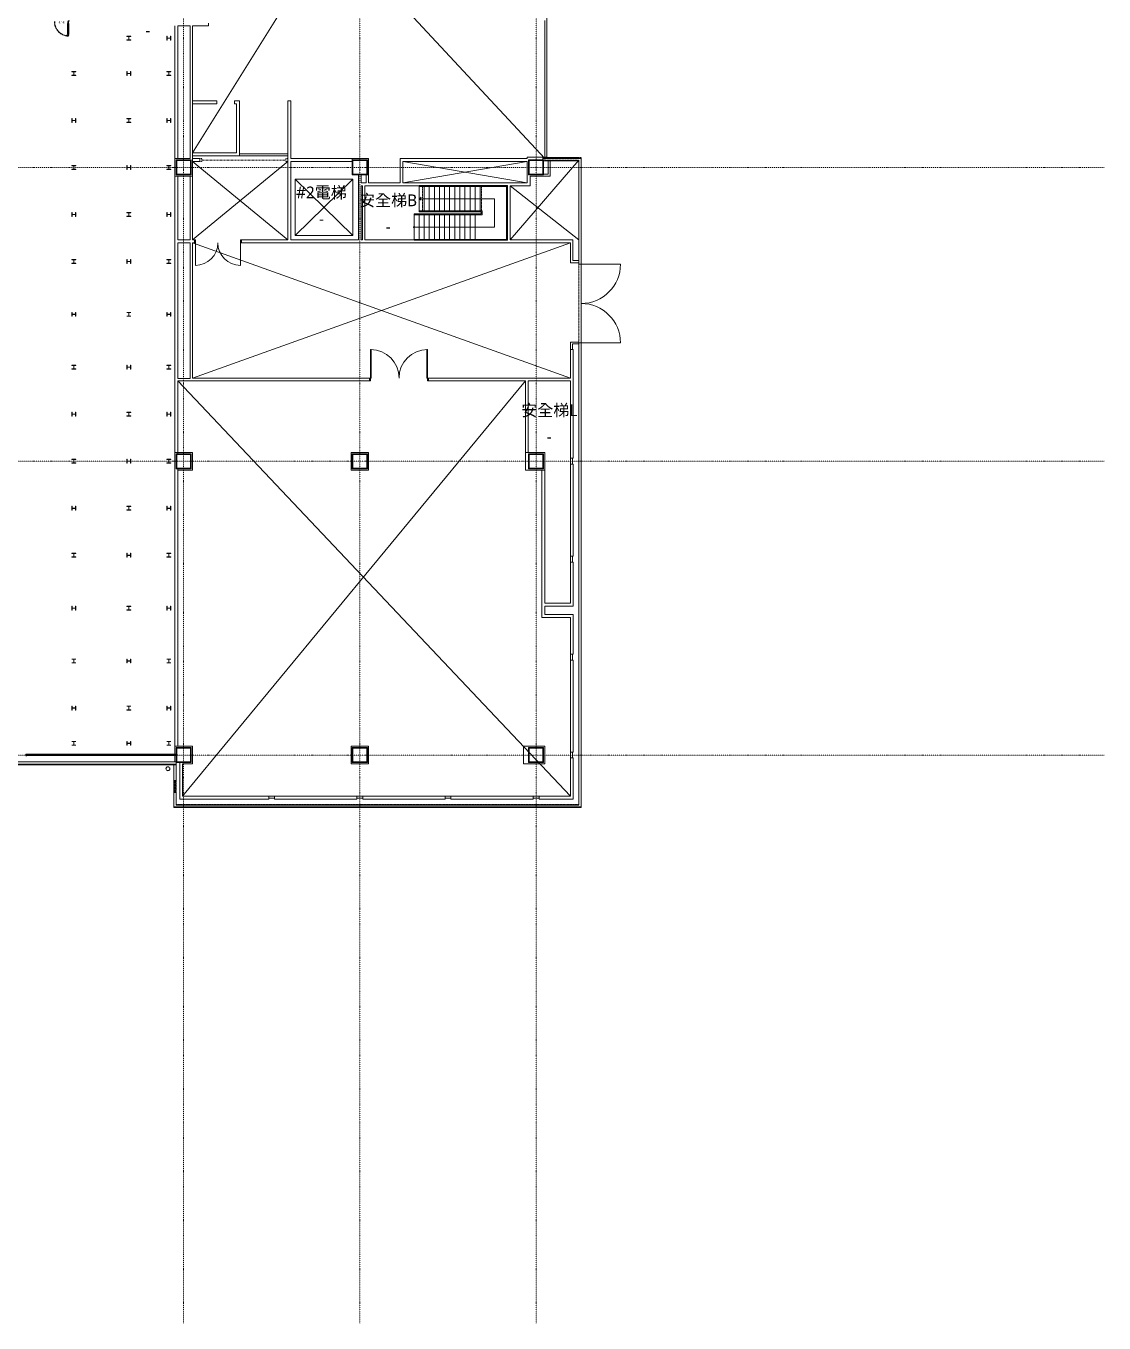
# Model space of a CAD drawing. Extents: x -32000 to 363140, y -29000 to 144266.
# Drawn here: x 235550 to 290600, y -29000 to 37225 of the extents above; entities that cross this region are included whole.
import ezdxf
from ezdxf.enums import TextEntityAlignment as Align

# ---------------------------------------------------------------- set-up
doc = ezdxf.new("R2010")
doc.units = 0
doc.header["$LTSCALE"] = 10
for name, pattern in [('H12PL25$0$JJP_三點線', [0.9, 0.3, -0.15, 0, -0.15, 0, -0.15, 0, -0.15]), ('H12PL25$0$JJP_虛線(退縮線、投影線、地下室範圍、非屬本工程、圖面分區)', [0.45, 0.3, -0.15]), ('H12PL25$0$TAI_虛線', [5.644, 2.822, -2.822]), ('XFDP20$0$HIDDEN', [0.3, 0.2, -0.1])]:
    doc.linetypes.add(name, pattern=pattern)
for name, color, linetype in [('H12PL25$0$A-OBJE-2D', 252, 'Continuous'), ('H12PL25$0$A-OBJE-MEP', 252, 'Continuous'), ('H12PL25$0$A-STRS', 252, 'Continuous'), ('H12PL25$0$A-WALL-EX', 252, 'Continuous'), ('H12PL25$0$A-WALL-IN', 252, 'Continuous'), ('H12PL25$0$A-WINDOW', 252, 'Continuous'), ('H12PL25$0$A-ZONE', 252, 'Continuous'), ('H12PL25$0$Door', 252, 'Continuous'), ('H12PL25$0$S-COL', 252, 'Continuous'), ('H12PL25$0$S-GRID', 252, 'Continuous'), ('H12PL25$0$Window', 252, 'Continuous'), ('XFDP20$0$A-Door (8K)', 2, 'Continuous'), ('XFDP20$0$A-Partition-Col (50K)', 1, 'Continuous'), ('XFDP20$0$A-W-R1 (Rockwool) (8K)', 2, 'Continuous')]:
    doc.layers.add(name, color=color, linetype=linetype)
doc.styles.add('H12PL25$0$Standard', font='', dxfattribs={"width": 0.8})
doc.styles.add('XFDP20$0$AA-TXT', font='isocp.shx', dxfattribs={"width": 0.8, "bigfont": 'china.shx'})
doc.styles.get('H12PL25$0$Standard').set_extended_font_data('Microsoft JhengHei')

# ---------------------------------------------------------------- blocks, each defined once
blk = doc.blocks.new('XFDP20$0$TP1-50-Partition_Col-side')
blk.add_lwpolyline([(-2.5, -4), (-2.5, -3.9), (-2.6, -3.9), (-2.5, -3), (-2.5, -0.3), (-2.4, -0.2), (-0.7, -0.2), (-0.5, -0.2), (-0.1, -0.2), (0, -0.2), (0, -0.2), (0.5, -0.2), (0.6, -0.2), (2.4, -0.2), (2.5, -0.3), (2.5, -3), (2.6, -3.9), (2.5, -3.9), (2.5, -4), (2.7, -4), (2.7, 0), (-2.7, 0), (-2.7, -4)], close=True)
for points in [[(-1.6, -2.1), (-2.3, -2.1, 0.414213), (-2.4, -2.2), (-2.4, -3.6), (-2.5, -3.6), (-2.5, -2.2, -0.414213), (-2.3, -2), (-1.6, -2), (-1.6, -2.1)], [(1.6, -2.1), (2.3, -2.1, -0.414213), (2.4, -2.2), (2.4, -3.6), (2.5, -3.6), (2.5, -2.2, 0.414213), (2.3, -2), (1.6, -2), (1.6, -2.1)]]:
    blk.add_lwpolyline(points, format="xyb")
blk.add_lwpolyline([(2.2, -3.6), (-2.2, -3.6, -0.414214), (-2.3, -3.5), (-2.3, -2.6, -0.414214), (-2.2, -2.5), (-1.3, -2.5, 0.414214), (-1.1, -2.3), (-1.1, -2.2, 0.414214), (-1.3, -2.1), (-1.9, -2.1), (-1.9, -2.1), (-1.3, -2.1, -0.414214), (-1.2, -2.2), (-1.2, -2.3, -0.414214), (-1.3, -2.4), (-2.2, -2.4, 0.414214), (-2.4, -2.6), (-2.4, -3.5, 0.414214), (-2.2, -3.6), (2.2, -3.6, 0.414214), (2.4, -3.5), (2.4, -2.6, 0.414214), (2.2, -2.4), (1.3, -2.4, -0.414214), (1.2, -2.3), (1.2, -2.2, -0.414214), (1.3, -2.1), (1.9, -2.1), (1.9, -2.1), (1.3, -2.1, 0.414214), (1.1, -2.2), (1.1, -2.3, 0.414214), (1.3, -2.5), (2.2, -2.5, -0.414214), (2.3, -2.6), (2.3, -3.5, -0.414214)], format="xyb", close=True)
blk = doc.blocks.new('XFDP20$0$GAD2205')
blk.add_lwpolyline([(0, 1), (0, 1), (-18, 1, -0.414214), (-18, 2), (-18, 3, -0.414214), (-18, 3), (-14, 3, 0.414214), (-13, 4), (-13, 4, 0.414214), (-14, 4), (-18, 4, -0.414214), (-18, 5), (-18, 12, -0.414214), (-18, 12), (-18, 12, 0.414214), (-18, 12), (-18, 14, 0.72636), (-19, 14), (-19, 13, 0.158507), (-19, 13), (-19, 0, 0.414214), (-19, 0), (19, 0, 0.414214), (19, 0), (19, 13, 0.158507), (19, 13), (19, 14, 0.72636), (18, 14), (18, 12, 0.414214), (18, 12, -0.414214), (18, 12), (18, 5, -0.414214), (18, 4), (14, 4, 0.414214), (13, 4), (13, 4, 0.414214), (14, 3), (18, 3, -0.414214), (18, 3), (18, 2, -0.414214), (18, 1), (0, 1)], format="xyb", close=True)
blk = doc.blocks.new('XFDP20$0$Door-S80ap')
for p, q in [((8.8, 70.4), (8.8, 75.3)), ((8.8, 75.3), (9.6, 75.3)), ((9.6, 70.4), (8.8, 70.4)), ((9.6, 75.3), (9.6, 70.4))]:
    blk.add_line(p, q)
blk.add_lwpolyline([(4.8, 70.4), (4.8, 75.3), (4, 75.3), (4, 70.4)], close=True)
at = {"ltscale": 5}
for points in [[(8.8, 67.8), (8.8, 77.9), (4.8, 77.9), (4.8, 67.8)], [(5, 67.5), (5, 14.8), (5, 14.8), (5, 67.5)], [(8.6, 14.8), (8.5, 14.8), (8.5, 67.5), (8.6, 67.5)], [(8.8, 4.3), (8.8, 14.4), (4.8, 14.4), (4.8, 4.3)]]:
    blk.add_lwpolyline(points, close=True, dxfattribs=at)
blk.add_lwpolyline([(4.8, 67.9), (4.8, 66.7, 0.158507), (4.9, 66.7), (4.9, 66.5, 0.72636), (5, 66.6), (5, 66.7, 0.414214), (5, 66.7, -0.414214), (4.9, 66.8), (4.9, 67.5, -0.414214), (5, 67.5), (5.4, 67.5, 0.414214), (5.4, 67.5), (5.4, 67.6, 0.414214), (5.4, 67.6), (5, 67.6, -0.414214), (4.9, 67.6), (4.9, 67.8, -0.414214), (5, 67.8), (6.8, 67.8), (6.8, 67.8), (6.8, 67.8), (8.6, 67.8, -0.414214), (8.6, 67.8), (8.6, 67.6, -0.414214), (8.6, 67.6), (8.2, 67.6, 0.414214), (8.1, 67.6), (8.1, 67.5, 0.414214), (8.2, 67.5), (8.6, 67.5, -0.414214), (8.6, 67.5), (8.6, 66.8, -0.414214), (8.6, 66.7), (8.6, 66.7, 0.414214), (8.6, 66.7), (8.6, 66.6, 0.72636), (8.6, 66.5), (8.7, 66.7, 0.158507), (8.7, 66.7), (8.7, 67.9, 0.414214), (8.7, 67.9), (4.9, 67.9, 0.414214)], format="xyb", close=True, dxfattribs=at)
at = {"ltscale": 500}
for points in [[(3.2, -0.6), (3.2, 3.9), (3, 3.9), (3, -0.6)], [(8.5, 4.8), (4, 4.8), (4, 4.6), (8.5, 4.6)]]:
    blk.add_lwpolyline(points, close=True, dxfattribs=at)
at = {"linetype": 'XFDP20$0$HIDDEN', "ltscale": 0.1}
blk.add_arc((3.4, 4.4), 73.6, 0, 84.86408, dxfattribs=at)
at = {"ltscale": 500, "extrusion": (0, 0, -1)}
blk.add_ellipse((3.4, 4.4), major_axis=(-0.495, 0.495), ratio=1, start_param=5.497787, end_param=11.780972, dxfattribs=at)
at = {"ltscale": 5, "xscale": 0.1000000000058208, "yscale": 0.1000000000058208, "zscale": 0.1000000000058208}
blk.add_blockref('XFDP20$0$GAD2205', (6.8, 14.3), dxfattribs=at)
at = {"color": 9, "style": 'XFDP20$0$AA-TXT', "width": 0.45}
blk.add_attdef('100x240', text='', height=10, dxfattribs=at).set_placement((40, 10), align=Align.MIDDLE)
blk = doc.blocks.new('XFDP20')
at = {"layer": 'XFDP20$0$A-W-R1 (Rockwool) (8K)'}
for p, q in [((243250, 25, 0), (235550, 25, 0)), ((243250, -25, 0), (235550, -25, 0))]:
    blk.add_line(p, q, dxfattribs=at)
at = {"layer": 'XFDP20$0$A-Door (8K)'}
ref = blk.add_blockref('XFDP20$0$Door-S80ap', (237770, 37500), dxfattribs=dict(at, xscale=10, yscale=10, zscale=10, rotation=180))
ref.add_attrib('100x240', 'MS_80x190', dxfattribs={"layer": '0', "color": 9, "height": 100, "rotation": 180, "style": 'XFDP20$0$AA-TXT', "text_generation_flag": 6, "width": 0.45}).set_placement((237370, 37400), align=Align.MIDDLE)
at = {"layer": 'XFDP20$0$A-Partition-Col (50K)', "yscale": 10, "zscale": 10}
for p, xscale, rotation in [((235550, 0), -10, 90), ((243250, 0, 0), 10, 270)]:
    blk.add_blockref('XFDP20$0$TP1-50-Partition_Col-side', p, dxfattribs=dict(at, xscale=xscale, rotation=rotation))
blk = doc.blocks.new('H12PL25')
at = {"layer": 'H12PL25$0$A-OBJE-2D', "lineweight": 0}
for p, q in [((262050, 59550), (244050, 30750)), ((262050, 30465), (244050, 49775)), ((244050, 26300), (248925, 30300)), ((248925, 26300), (244050, 30300)), ((254800, 29210), (261150, 30300)), ((261150, 29210), (254800, 30300)), ((260275, 26300), (263780, 30380)), ((249290, 26525), (252240, 29410)), ((249290, 29410), (252240, 26525)), ((249290, 26525), (249290, 29410)), ((249290, 29410), (252240, 29410)), ((252240, 29410), (252240, 26525)), ((260275, 29060), (263780, 26300)), ((252240, 26525), (249290, 26525)), ((244050, 19250), (263350, 26150)), ((263350, 19250), (244050, 26150)), ((243300, 19100), (263350, -2100)), ((243550, -2100), (261050, 19100))]:
    blk.add_line(p, q, dxfattribs=at)
at = {"layer": 'H12PL25$0$A-OBJE-MEP', "lineweight": 0, "flags": 128}
blk.add_lwpolyline([(242895, -700, 1), (242705, -700, 1)], format="xyb", close=True, dxfattribs=at)
at = {"layer": 'H12PL25$0$A-OBJE-MEP', "lineweight": 0}
blk.add_circle((242800, -700), 100, dxfattribs=at)
at = {"layer": 'H12PL25$0$A-STRS', "lineweight": 0}
for p, q in [((258745, 29080), (255625, 29080)), ((255625, 29080), (255625, 29030)), ((255625, 29030), (258745, 29030)), ((255625, 29030), (255625, 27780)), ((258745, 29030), (255625, 29030)), ((255625, 29030), (255625, 27780)), ((255885, 29030), (255625, 29030)), ((255725, 28480), (255625, 28405)), ((255885, 29030), (255885, 27780)), ((255885, 27780), (255885, 29030)), ((255885, 29030), (255885, 27780)), ((256145, 29030), (255885, 29030)), ((256145, 29030), (256145, 27780)), ((256145, 27780), (256145, 29030)), ((256145, 29030), (256145, 27780)), ((256405, 29030), (256145, 29030)), ((256405, 29030), (256405, 27780)), ((256405, 27780), (256405, 29030)), ((256405, 29030), (256405, 27780)), ((256665, 29030), (256405, 29030)), ((256665, 29030), (256665, 27780)), ((256665, 27780), (256665, 29030)), ((256665, 29030), (256665, 27780)), ((256925, 29030), (256665, 29030)), ((256925, 29030), (256925, 27780)), ((256925, 27780), (256925, 29030)), ((256925, 29030), (256925, 27780)), ((257185, 29030), (256925, 29030)), ((257185, 29030), (257185, 27780)), ((257185, 27780), (257185, 29030)), ((257185, 29030), (257185, 27780)), ((257445, 29030), (257185, 29030)), ((257445, 29030), (257445, 27780)), ((257445, 27780), (257445, 29030)), ((257445, 29030), (257445, 27780)), ((257705, 29030), (257445, 29030)), ((257705, 29030), (257705, 27780)), ((257705, 27780), (257705, 29030)), ((257705, 29030), (257705, 27780)), ((257965, 29030), (257705, 29030)), ((257965, 29030), (257965, 27780)), ((257965, 27780), (257965, 29030)), ((257965, 29030), (257965, 27780)), ((258225, 29030), (257965, 29030)), ((258225, 29030), (258225, 27780)), ((258225, 27780), (258225, 29030)), ((258225, 29030), (258225, 27780)), ((258485, 29030), (258225, 29030)), ((258485, 29030), (258485, 27780)), ((258485, 27780), (258485, 29030)), ((258485, 29030), (258485, 27780)), ((258745, 29030), (258485, 29030)), ((258745, 29030), (258745, 29080)), ((260145, 29080), (258745, 29080)), ((258745, 29080), (258745, 29030)), ((258745, 29030), (260095, 29030)), ((258812.66, 29030), (258745, 29030)), ((258745, 29030), (258745, 27780)), ((258745, 29030), (258745, 27780)), ((258745, 29030), (258745, 27780)), ((258745, 27780), (258745, 29030)), ((260095, 29030), (258745, 29030)), ((258745, 29030), (258745, 27780)), ((260095, 29030), (258812.66, 29030)), ((260095, 29030), (260095, 26330)), ((260095, 26330), (260095, 29030)), ((260095, 26330), (260095, 29030)), ((260145, 26280), (260145, 29080)), ((255625, 28405), (255885, 28405)), ((255625, 28405), (255725, 28330)), ((255885, 28405), (258745, 28405)), ((258745, 28405), (259470, 28405)), ((259470, 28405), (259470, 26955)), ((258485, 27630), (255365, 27630)), ((255365, 27630), (255365, 27580)), ((255365, 27580), (258485, 27580)), ((258485, 27580), (255365, 27580)), ((255365, 27580), (255365, 26330)), ((255625, 27580), (255365, 27580)), ((255365, 27580), (255365, 26330)), ((258745, 27780), (255625, 27780)), ((255625, 27780), (255625, 27730)), ((255625, 27780), (258745, 27780)), ((255625, 27780), (255885, 27780)), ((255625, 27730), (258745, 27730)), ((255625, 26330), (255625, 27580)), ((255885, 27580), (255625, 27580)), ((255625, 27580), (255625, 26330)), ((255625, 26330), (255625, 27580)), ((255885, 27780), (256145, 27780)), ((255885, 26330), (255885, 27580)), ((256145, 27580), (255885, 27580)), ((255885, 27580), (255885, 26330)), ((255885, 26330), (255885, 27580)), ((256145, 27780), (256405, 27780)), ((256145, 26330), (256145, 27580)), ((256405, 27580), (256145, 27580)), ((256145, 27580), (256145, 26330)), ((256145, 26330), (256145, 27580)), ((256405, 27780), (256665, 27780)), ((256405, 26330), (256405, 27580)), ((256665, 27580), (256405, 27580)), ((256405, 27580), (256405, 26330)), ((256405, 26330), (256405, 27580)), ((256665, 27780), (256925, 27780)), ((256665, 26330), (256665, 27580)), ((256925, 27580), (256665, 27580)), ((256665, 27580), (256665, 26330)), ((256665, 26330), (256665, 27580)), ((256925, 27780), (257185, 27780)), ((256925, 26330), (256925, 27580)), ((257185, 27580), (256925, 27580)), ((256925, 27580), (256925, 26330)), ((256925, 26330), (256925, 27580)), ((257185, 27780), (257445, 27780)), ((257185, 26330), (257185, 27580)), ((257445, 27580), (257185, 27580)), ((257185, 27580), (257185, 26330)), ((257185, 26330), (257185, 27580)), ((257445, 27780), (257705, 27780)), ((257445, 26330), (257445, 27580)), ((257705, 27580), (257445, 27580)), ((257445, 27580), (257445, 26330)), ((257445, 26330), (257445, 27580)), ((257705, 27780), (257965, 27780)), ((257705, 26330), (257705, 27580)), ((257965, 27580), (257705, 27580)), ((257705, 27580), (257705, 26330)), ((257705, 26330), (257705, 27580)), ((257965, 27780), (258225, 27780)), ((257965, 26330), (257965, 27580)), ((258225, 27580), (257965, 27580)), ((257965, 27580), (257965, 26330)), ((257965, 26330), (257965, 27580)), ((258225, 27780), (258485, 27780)), ((258225, 26330), (258225, 27580)), ((258485, 27580), (258225, 27580)), ((258225, 27580), (258225, 26330)), ((258225, 26330), (258225, 27580)), ((258485, 27780), (258745, 27780)), ((258795, 27630), (258485, 27630)), ((258485, 27630), (258485, 27580)), ((258485, 27580), (258485, 27630)), ((258485, 27580), (258845, 27580)), ((258845, 27580), (258485, 27580)), ((258485, 26330), (258485, 27580)), ((258485, 26330), (258485, 27580)), ((258845, 27580), (258485, 27580)), ((258485, 27580), (258485, 26330)), ((258485, 26330), (258485, 27580)), ((258745, 27730), (258745, 27780)), ((258845, 27780), (258745, 27780)), ((258745, 27780), (258745, 27730)), ((258745, 27780), (258812.66, 27780)), ((258745, 27780), (258845, 27780)), ((258745, 27730), (258795, 27730)), ((258795, 27730), (258795, 27630)), ((258812.66, 27780), (258845, 27780)), ((258845, 27580), (258845, 27780)), ((258845, 27780), (258845, 27580)), ((258845, 27780), (258845, 27580)), ((255625, 26955), (255365, 26955)), ((258485, 26955), (255625, 26955)), ((259470, 26955), (258485, 26955)), ((258485, 26330), (255365, 26330)), ((255365, 26330), (255365, 26280)), ((255365, 26330), (258485, 26330)), ((255365, 26330), (255625, 26330)), ((255365, 26280), (258485, 26280)), ((255625, 26330), (255885, 26330)), ((255885, 26330), (256145, 26330)), ((256145, 26330), (256405, 26330)), ((256405, 26330), (256665, 26330)), ((256665, 26330), (256925, 26330)), ((256925, 26330), (257185, 26330)), ((257185, 26330), (257445, 26330)), ((257445, 26330), (257705, 26330)), ((257705, 26330), (257965, 26330)), ((257965, 26330), (258225, 26330)), ((258225, 26330), (258485, 26330)), ((260095, 26330), (258485, 26330)), ((258485, 26330), (258485, 26280)), ((258485, 26280), (258485, 26330)), ((258485, 26330), (260095, 26330)), ((258485, 26330), (260095, 26330)), ((258485, 26280), (260145, 26280))]:
    blk.add_line(p, q, dxfattribs=at)
at = {"layer": 'H12PL25$0$A-STRS', "linetype": 'H12PL25$0$JJP_虛線(退縮線、投影線、地下室範圍、非屬本工程、圖面分區)', "lineweight": 0}
for p, q in [((255804.09, 27780), (255804.09, 29030)), ((258812.66, 27780), (258812.66, 29030)), ((258485, 26330), (258485, 27580))]:
    blk.add_line(p, q, dxfattribs=at)
at = {"layer": 'H12PL25$0$A-STRS', "lineweight": 0, "flags": 128}
blk.add_lwpolyline([(255365, 26930, 1), (255365, 26980, 1)], format="xyb", close=True, dxfattribs=at)
at = {"layer": 'H12PL25$0$A-WALL-EX', "lineweight": 0}
for p, q in [((262150, 30520), (262050, 30520)), ((263780, 25066.44), (263895, 25066.44)), ((263895, 25066.44), (263900, 25066.44)), ((263780, 21040), (263895, 21040)), ((263895, 21040), (263900, 21040)), ((243100, -465), (185050, -465)), ((243100, -500), (243100, -465)), ((243128, -465), (243100, -465)), ((243100, -500), (243100, -465)), ((243128, -465), (243100, -465)), ((243100, -500), (243220, -500)), ((243220, -465), (243128, -465)), ((243220, -465), (243128, -465)), ((243100, -1307), (243220, -1307)), ((243100, -1907), (243220, -1907))]:
    blk.add_line(p, q, dxfattribs=at)
at = {"layer": 'H12PL25$0$A-WALL-EX', "linetype": 'H12PL25$0$JJP_虛線(退縮線、投影線、地下室範圍、非屬本工程、圖面分區)', "lineweight": 0}
for p, q in [((263780, 30500), (262050, 30500)), ((263900, 30500), (263780, 30500)), ((263900, 30380), (263900, 30500)), ((263900, -2530), (263900, 30380)), ((243100, -465), (243100, -2530)), ((243220, -500), (243220, -465)), ((243100, -2530), (243100, -2650)), ((263900, -2650), (263900, -2530)), ((243100, -2650), (243220, -2650)), ((243220, -2650), (263780, -2650)), ((263780, -2650), (263900, -2650))]:
    blk.add_line(p, q, dxfattribs=at)
at = {"layer": 'H12PL25$0$A-WALL-EX', "lineweight": 0, "flags": 128}
for points in [[(262150, 30500), (262150, 90550)], [(262150, 30500), (262150, 90550)], [(263900, 30465), (261950, 30465)], [(261950, 30465), (261950, 30345)], [(262050, 30520), (262050, 30500)], [(262150, 30500), (262050, 30500)], [(262150, 30500), (262150, 30520)], [(263900, 30465), (263900, 30345)], [(261950, 30345), (263780, 30345)], [(263780, 30345), (263780, 25066.44)], [(263900, 25066.44), (263900, 30345)], [(263780, 21040), (263780, -2565)], [(263900, -2685), (263900, 21040)], [(243220, -350), (185050, -350)], [(185050, -500), (243100, -500)], [(185050, -500), (243100, -500)], [(185050, -500), (243100, -500)], [(185050, -500), (243100, -500)], [(243100, -500), (243100, -1307)], [(243220, -350), (243220, -465)], [(243220, -1307), (243220, -465)], [(243100, -1907), (243100, -2565)], [(243220, -2565), (243220, -1907)], [(243100, -2685), (243100, -2565)], [(263780, -2565), (243220, -2565)], [(243100, -2685), (263780, -2685)], [(263900, -2685), (263780, -2685)]]:
    blk.add_lwpolyline(points, dxfattribs=at)
at = {"layer": 'H12PL25$0$A-WALL-EX', "linetype": 'H12PL25$0$JJP_虛線(退縮線、投影線、地下室範圍、非屬本工程、圖面分區)', "lineweight": 0, "flags": 128}
for points in [[(263900.03, 30500.03), (262050, 30500.03)], [(262050, 30500.03), (262050, 30500)], [(262050, 30500), (262050, 30380)], [(263900.03, 30500.03), (263900.03, 30500)], [(263900.03, -2650.03), (263900.03, 30500)], [(262050, 30380), (263780, 30380)], [(263780, 30380), (263780, -2530)], [(243099.97, -465), (243100, -465)], [(243099.97, -465), (243099.97, -2650)], [(243100, -465), (243220, -465)], [(243220, -2530), (243220, -465)], [(263780, -2530), (243220, -2530)], [(243099.97, -2650.03), (243099.97, -2650)], [(243099.97, -2650.03), (263900, -2650.03)], [(263900.03, -2650.03), (263900, -2650.03)]]:
    blk.add_lwpolyline(points, dxfattribs=at)
at = {"layer": 'H12PL25$0$A-WALL-IN', "lineweight": 0}
for p, q in [((245300, 33250), (245300, 33400)), ((246200, 33250), (246200, 33400)), ((246450, 30600), (246450, 30700)), ((246450, 30600), (246450, 30700)), ((244425, 30300), (244425, 30450)), ((248925, 30300), (248925, 30450)), ((244150, 26300), (244107, 26300)), ((244150, 26150), (244107, 26150)), ((244150, 26300), (244150, 26150)), ((246550, 26300), (246593, 26300)), ((246550, 26300), (246550, 26150)), ((246550, 26150), (246593, 26150)), ((263780, 25125), (263780, 25243)), ((253100, 19250), (253100, 19100)), ((256100, 19250), (256100, 19100))]:
    blk.add_line(p, q, dxfattribs=at)
at = {"layer": 'H12PL25$0$A-WALL-IN', "lineweight": 0, "flags": 128}
for points in [[(243150, 37225), (243150, 450)], [(243300, 30450), (243300, 37225)], [(243300, 37225), (243928, 37225)], [(243928, 37225), (243928, 30450)], [(244050, 30450), (244050, 37225)], [(244050, 37225), (244875, 37225)], [(244875, 37225), (244875, 37375)], [(245300, 33400), (244050, 33400)], [(244050, 33400), (244050, 33250)], [(244050, 33250), (245300, 33250)], [(246300, 33400), (246200, 33400)], [(246200, 33250), (246300, 33250)], [(246450, 33400), (246300, 33400)], [(246300, 33250), (246300, 30750)], [(246450, 30700), (246450, 33400)], [(249075, 33400), (248925, 33400)], [(248925, 33400), (248925, 30450)], [(249075, 30450), (249075, 33400)], [(246300, 30750), (244050, 30750)], [(244050, 30750), (244050, 30600)], [(244050, 30600), (246300, 30600)], [(246300, 30600), (246450, 30600)], [(248925, 30700), (246450, 30700)], [(246450, 30600), (248925, 30600)], [(248925, 30700), (248925, 30600)], [(261150, 30520), (261300, 30520)], [(261150, 30520), (261150, 30452.5)], [(261950, 30520), (261300, 30520)], [(261950, 30520), (261950, 30385)], [(243150, 30450), (243150, 30385)], [(243928, 30450), (243150, 30450)], [(243150, 30385), (243150, 29550)], [(243215, 29615), (243215, 30385)], [(243215, 30385), (243985, 30385)], [(243215, 30385), (243250, 30385)], [(243215, 30385), (243215, 29615)], [(243950, 30385), (243250, 30385)], [(243300, 30350), (243300, 30385)], [(243985, 30385), (243950, 30385)], [(243985, 30385), (243985, 29615)], [(243985, 29650), (243985, 30385)], [(244425, 30450), (244050, 30450)], [(244050, 30450), (244050, 30300)], [(244050, 30450), (244050, 30385)], [(244050, 29615), (244050, 30385)], [(244050, 30300), (244425, 30300)], [(248925, 30300), (248925, 26300)], [(252215, 30450), (249075, 30450)], [(249075, 26300), (249075, 30300)], [(249075, 30300), (252215, 30300)], [(252215, 30450), (252215, 30300)], [(252985, 30450), (252215, 30450)], [(252215, 30450), (252215, 30385)], [(252215, 30385), (252250, 30385)], [(252215, 30385), (252215, 29615)], [(252215, 30385), (252985, 30385)], [(252950, 30385), (252250, 30385)], [(252985, 30385), (252950, 30385)], [(253050, 30450), (252985, 30450)], [(252985, 29650), (252985, 30385)], [(252985, 30385), (252985, 29615)], [(253050, 29615), (253050, 30450)], [(254650, 30450), (254800, 30450)], [(254650, 30450), (254650, 29210)], [(261150, 30450), (254800, 30450)], [(254800, 30300), (261150, 30300)], [(254800, 29210), (254800, 30300)], [(261150, 30300), (261150, 29210)], [(261215, 30385), (261250, 30385)], [(261215, 30385), (261215, 29615)], [(261950, 30385), (261250, 30385)], [(261300, 30385), (261950, 30385)], [(261300, 30350), (261300, 30385)], [(261985, 30385), (261950, 30385)], [(261985, 29650), (261985, 30385)], [(262325.5, 30345), (262212.5, 30345)], [(262212.5, 30345), (262212.5, 29662.5)], [(262325.5, 29662.5), (262325.5, 30345)], [(243150, 29550), (243215, 29550)], [(243985, 29615), (243215, 29615)], [(243215, 29615), (243250, 29615)], [(243215, 29550), (244050, 29550)], [(243250, 29615), (243985, 29615)], [(243300, 29615), (243300, 29650)], [(243300, 26300), (243300, 29550)], [(243928, 29550), (243928, 26300)], [(244050, 29550), (243928, 29550)], [(243985, 29615), (243985, 29650)], [(244050, 29550), (244050, 29615)], [(244050, 26300), (244050, 29550)], [(252215, 29615), (252250, 29615)], [(252250, 29615), (252985, 29615)], [(252525, 29615), (252525, 26300)], [(252525, 29615), (252675, 29615)], [(252675, 29210), (252675, 29615)], [(252925, 29210), (252675, 29210)], [(252925, 29615), (252925, 29210)], [(253050, 29615), (252925, 29615)], [(252985, 29615), (252985, 29650)], [(253050, 29615), (252985, 29615)], [(253050, 29210), (253050, 29615)], [(254650, 29210), (253050, 29210)], [(261150, 29210), (254800, 29210)], [(261215, 29615), (261250, 29615)], [(261250, 29615), (261985, 29615)], [(261300, 29549.5), (262325.5, 29549.5)], [(261300, 29210), (261300, 29549.5)], [(261300, 29060), (261300, 29210)], [(262212.5, 29662.5), (261950, 29662.5)], [(261985, 29615), (261985, 29650)], [(262325.5, 29549.5), (262325.5, 29662.5)], [(252675, 26300), (252675, 29060)], [(252675, 29060), (252737, 29060)], [(252737, 29060), (252737, 26300)], [(252850, 26300), (252850, 29060)], [(252850, 29060), (260125, 29060)], [(260125, 29060), (260125, 26300)], [(260275, 29060), (261300, 29060)], [(260275, 26300), (260275, 29060)], [(243928, 26300), (243300, 26300)], [(243300, 19225), (243300, 26150)], [(243300, 26150), (243928, 26150)], [(243928, 26150), (243928, 19225)], [(244150, 26300), (244050, 26300)], [(244050, 26150), (244150, 26150)], [(244050, 19250), (244050, 26150)], [(248925, 26300), (246550, 26300)], [(246550, 26150), (252525, 26150)], [(252525, 26300), (249075, 26300)], [(252525, 26150), (252675, 26150)], [(252737, 26300), (252675, 26300)], [(252675, 26150), (260125, 26150)], [(260125, 26300), (252850, 26300)], [(260125, 26150), (260275, 26150)], [(263467.5, 26300), (260275, 26300)], [(260275, 26150), (263349.5, 26150)], [(263349.5, 26150), (263349.5, 25125)], [(263467.5, 26300), (263467.5, 26150)], [(263467.5, 25243), (263467.5, 26150)], [(263780, 25243), (263467.5, 25243)], [(263349.5, 25125), (263467.5, 25125)], [(263467.5, 25125), (263780, 25125)], [(263350, 21075), (263450, 21075)], [(263350, 21075), (263350, 20700)], [(263450, 20700), (263350, 20700)], [(263500, 20700), (263350, 20700)], [(263350, 20700), (263350, 19250)], [(263780.5, 21075), (263450, 21075)], [(263450, 21000), (263780.5, 21000)], [(263450, 20700), (263450, 21000)], [(263500, 19250), (263500, 20700)], [(263780.5, 21000), (263780.5, 21075)], [(243928, 19225), (243300, 19225)], [(253100, 19250), (244050, 19250)], [(263350, 19250), (256100, 19250)], [(263500, 19100), (263500, 19250)], [(243300, 19100), (244050, 19100)], [(243300, 15350), (243300, 19100)], [(244050, 19100), (253100, 19100)], [(256100, 19100), (261050, 19100)], [(261050, 19100), (261050, 15450)], [(261200, 15450), (261200, 19100)], [(261200, 19100), (263350, 19100)], [(263350, 19100), (263350, 15150)], [(263500, 15150), (263500, 19100)], [(243150, 15450), (243150, 15385)], [(244050, 15450), (243150, 15450)], [(243150, 15385), (243150, 14615)], [(243215, 14615), (243215, 15385)], [(243215, 15385), (243985, 15385)], [(243215, 15385), (243250, 15385)], [(243215, 15385), (243215, 14615)], [(243950, 15385), (243250, 15385)], [(243985, 15385), (243950, 15385)], [(243985, 15385), (243985, 14615)], [(243985, 14650), (243985, 15385)], [(244050, 15450), (244050, 15385)], [(244050, 14550), (244050, 15385)], [(252150, 15450), (252150, 15385)], [(252985, 15450), (252150, 15450)], [(252150, 15385), (252150, 14615)], [(252215, 14615), (252215, 15385)], [(252215, 15385), (252985, 15385)], [(252215, 15385), (252250, 15385)], [(252215, 15385), (252215, 14615)], [(252950, 15385), (252250, 15385)], [(252985, 15385), (252950, 15385)], [(253050, 15450), (252985, 15450)], [(252985, 15385), (252985, 14615)], [(252985, 14650), (252985, 15385)], [(253050, 14615), (253050, 15450)], [(261050, 15450), (261200, 15450)], [(261050, 15450), (261215, 15450)], [(261050, 15450), (261050, 14550)], [(261985, 15450), (261215, 15450)], [(261215, 14615), (261215, 15385)], [(261215, 15385), (261985, 15385)], [(261215, 15385), (261250, 15385)], [(261215, 15385), (261215, 14615)], [(261950, 15385), (261250, 15385)], [(261985, 15385), (261950, 15385)], [(262050, 15450), (261985, 15450)], [(261985, 15385), (261985, 14615)], [(261985, 14650), (261985, 15385)], [(262050, 14615), (262050, 15450)], [(243150, 14550), (243150, 14615)], [(243985, 14615), (243215, 14615)], [(243215, 14615), (243250, 14615)], [(243250, 14615), (243985, 14615)], [(243300, 450), (243300, 14650)], [(243985, 14615), (243985, 14650)], [(252150, 14550), (252150, 14615)], [(252985, 14615), (252215, 14615)], [(252215, 14615), (252250, 14615)], [(252250, 14615), (252985, 14615)], [(252985, 14615), (252985, 14650)], [(253050, 14550), (253050, 14615)], [(261985, 14615), (261215, 14615)], [(261215, 14615), (261250, 14615)], [(261250, 14615), (261985, 14615)], [(261985, 14615), (261985, 14650)], [(262050, 14550), (262050, 14615)], [(263450, 15150), (263350, 15150)], [(263350, 15150), (263350, 14850)], [(263350, 15150), (263500, 15150)], [(263350, 14850), (263450, 14850)], [(263500, 14850), (263350, 14850)], [(263350, 14850), (263350, 10150)], [(263450, 14850), (263450, 15150)], [(263500, 10150), (263500, 14850)], [(243150, 14550), (243150, 450)], [(243300, 450), (243300, 14550)], [(243300, 14550), (243985, 14550)], [(244050, 14550), (243985, 14550)], [(252150, 14550), (253050, 14550)], [(261050, 14550), (261215, 14550)], [(261215, 14550), (262050, 14550)], [(262045, 14550), (261895, 14550)], [(261895, 14550), (261895, 7175)], [(262045, 7750), (262045, 14550)], [(263450, 10150), (263350, 10150)], [(263350, 10150), (263350, 9850)], [(263350, 10150), (263500, 10150)], [(263450, 9850), (263450, 10150)], [(263350, 9850), (263450, 9850)], [(263500, 9850), (263350, 9850)], [(263350, 9850), (263350, 7750)], [(263500, 7750), (263500, 9850)], [(263350, 7750), (262045, 7750)], [(262045, 7600), (263500, 7600)], [(262045, 7175), (262045, 7600)], [(263500, 7600), (263500, 7750)], [(261895, 7025), (261895, 7175)], [(261895, 7025), (263350, 7025)], [(263350, 7175), (262045, 7175)], [(263500, 7175), (263350, 7175)], [(263350, 7025), (263350, 5150)], [(263500, 5150), (263500, 7175)], [(263450, 5150), (263350, 5150)], [(263350, 5150), (263350, 4850)], [(263500, 5150), (263350, 5150)], [(263350, 4850), (263450, 4850)], [(263500, 4850), (263350, 4850)], [(263350, 4850), (263350, 150)], [(263450, 4850), (263450, 5150)], [(263500, 150), (263500, 4850)], [(243150, 450), (243215, 450)], [(243150, 450), (243150, -350)], [(244050, 450), (243215, 450)], [(243215, 385), (243985, 385)], [(243215, -350), (243215, 385)], [(243215, 385), (243250, 385)], [(243215, 385), (243215, -385)], [(243950, 385), (243250, 385)], [(243985, 385), (243950, 385)], [(243985, 385), (243985, -385)], [(243985, -350), (243985, 385)], [(244050, 450), (244050, 385)], [(244050, -450), (244050, 385)], [(252150, 450), (252215, 450)], [(252150, 450), (252150, -450)], [(252985, 450), (252215, 450)], [(252215, 385), (252985, 385)], [(252215, -385), (252215, 385)], [(252215, 385), (252250, 385)], [(252215, 385), (252215, -385)], [(252950, 385), (252250, 385)], [(252985, 385), (252950, 385)], [(253050, 450), (252985, 450)], [(252985, 385), (252985, -385)], [(252985, -350), (252985, 385)], [(253050, -385), (253050, 450)], [(260950, 450), (261215, 450)], [(260950, 450), (260950, -450)], [(262050, 450), (261215, 450)], [(261215, -385), (261215, 385)], [(261215, 385), (261985, 385)], [(261215, 385), (261250, 385)], [(261215, 385), (261215, -385)], [(261950, 385), (261250, 385)], [(261985, 385), (261950, 385)], [(261985, 385), (261985, -385)], [(261985, -350), (261985, 385)], [(262050, 450), (262050, 385)], [(262050, -450), (262050, 385)], [(263450, 150), (263350, 150)], [(263350, 150), (263350, -150)], [(263350, 150), (263500, 150)], [(263450, -150), (263450, 150)], [(243150, -350), (243215, -350)], [(243215, -385), (243250, -385)], [(243250, -385), (243985, -385)], [(243985, -385), (243400, -385)], [(243400, -450), (243400, -385)], [(243400, -450), (243400, -2250)], [(243550, -2100), (243550, -450)], [(243550, -450), (243985, -450)], [(243985, -385), (243985, -350)], [(244050, -450), (243985, -450)], [(252150, -450), (252215, -450)], [(252985, -385), (252215, -385)], [(252215, -385), (252250, -385)], [(252215, -450), (253050, -450)], [(252250, -385), (252985, -385)], [(252985, -385), (252985, -350)], [(253050, -450), (253050, -385)], [(260950, -450), (261215, -450)], [(261985, -385), (261215, -385)], [(261215, -385), (261250, -385)], [(261215, -450), (261985, -450)], [(261250, -385), (261985, -385)], [(261985, -385), (261985, -350)], [(262050, -450), (261985, -450)], [(263350, -150), (263450, -150)], [(263500, -150), (263350, -150)], [(263350, -150), (263350, -2100)], [(263500, -2100), (263500, -150)], [(243400, -2250), (243550, -2250)], [(247950, -2100), (243550, -2100)], [(243550, -2250), (247950, -2250)], [(248250, -2100), (247950, -2100)], [(247950, -2100), (247950, -2200)], [(247950, -2250), (247950, -2100)], [(247950, -2200), (248250, -2200)], [(248250, -2200), (248250, -2100)], [(252450, -2100), (248250, -2100)], [(248250, -2100), (248250, -2250)], [(248250, -2250), (252450, -2250)], [(252750, -2100), (252450, -2100)], [(252450, -2100), (252450, -2200)], [(252450, -2250), (252450, -2100)], [(252450, -2200), (252750, -2200)], [(252750, -2200), (252750, -2100)], [(256950, -2100), (252750, -2100)], [(252750, -2100), (252750, -2250)], [(252750, -2250), (256950, -2250)], [(257250, -2100), (256950, -2100)], [(256950, -2100), (256950, -2200)], [(256950, -2250), (256950, -2100)], [(256950, -2200), (257250, -2200)], [(257250, -2200), (257250, -2100)], [(261450, -2100), (257250, -2100)], [(257250, -2100), (257250, -2250)], [(257250, -2250), (261450, -2250)], [(261750, -2100), (261450, -2100)], [(261450, -2100), (261450, -2200)], [(261450, -2250), (261450, -2100)], [(261450, -2200), (261750, -2200)], [(261750, -2200), (261750, -2100)], [(263350, -2100), (261750, -2100)], [(261750, -2250), (261750, -2100)], [(261750, -2250), (263500, -2250)], [(263500, -2250), (263500, -2100)]]:
    blk.add_lwpolyline(points, dxfattribs=at)
at = {"layer": 'H12PL25$0$A-WINDOW', "lineweight": 0, "flags": 128}
for points in [[(262050, 30520), (262050, 31500), (262050, 33000), (262050, 34500), (262050, 36000), (262050, 37500)], [(262150, 30520), (262150, 31500), (262150, 33000), (262150, 34500), (262150, 36000), (262150, 37500)], [(262050, 30520), (262150, 30520)]]:
    blk.add_lwpolyline(points, dxfattribs=at)
at = {"layer": 'H12PL25$0$Door', "lineweight": 0}
for p, q in [((245300, 33250), (245300, 33400)), ((246200, 33250), (246200, 33400)), ((262150, 30520), (262050, 30520)), ((244150, 26300), (244107, 26300)), ((244150, 26300), (244107, 26300)), ((244150, 26150), (244107, 26150)), ((244150, 26150), (244107, 26150)), ((244200, 26300), (244150, 26300)), ((244150, 26300), (244150, 26150)), ((244150, 26300), (244150, 26150)), ((244150, 26300), (244150, 26150)), ((244150, 26150), (244200, 26150)), ((244200, 26150), (244200, 26300)), ((244200, 26150), (244200, 25000)), ((246550, 26300), (246500, 26300)), ((246500, 26300), (246500, 26150)), ((246500, 26150), (246550, 26150)), ((246500, 26150), (246500, 25000)), ((246550, 26150), (246550, 26300)), ((246550, 26300), (246550, 26150)), ((246550, 26300), (246550, 26150)), ((246550, 26300), (246593, 26300)), ((246550, 26300), (246593, 26300)), ((246550, 26150), (246593, 26150)), ((246550, 26150), (246593, 26150)), ((263780, 25066.44), (263895, 25066.44)), ((263780, 25066.44), (263895, 25066.44)), ((263895, 25066.44), (265908.22, 25066.44)), ((263895, 25066.44), (263900, 25066.44)), ((253180, 20700), (253150, 20700)), ((253150, 20700), (253150, 19250)), ((253180, 19250), (253180, 20700)), ((256050, 20700), (256020, 20700)), ((256020, 20700), (256020, 19250)), ((256050, 19250), (256050, 20700)), ((263780, 21040), (263895, 21040)), ((263780, 21040), (263895, 21040)), ((263895, 21040), (265908.22, 21040)), ((263895, 21040), (263900, 21040)), ((253150, 19250), (253100, 19250)), ((253100, 19250), (253100, 19100)), ((253150, 19250), (253180, 19250)), ((253150, 19100), (253150, 19250)), ((256020, 19250), (256050, 19250)), ((256100, 19250), (256050, 19250)), ((256050, 19250), (256050, 19100)), ((256100, 19100), (256100, 19250)), ((253100, 19100), (253150, 19100)), ((256050, 19100), (256100, 19100))]:
    blk.add_line(p, q, dxfattribs=at)
at = {"layer": 'H12PL25$0$Door', "linetype": 'H12PL25$0$TAI_虛線', "lineweight": 0}
for p, q in [((244525, 30450), (244425, 30450)), ((244425, 30450), (244425, 30300)), ((244425, 30300), (244525, 30300)), ((244525, 30300), (244525, 30450)), ((248825, 30375), (244525, 30375)), ((248825, 30300), (248825, 30450)), ((248825, 30450), (248925, 30450)), ((248925, 30300), (248825, 30300)), ((248925, 30450), (248925, 30300))]:
    blk.add_line(p, q, dxfattribs=at)
at = {"layer": 'H12PL25$0$Door', "lineweight": 0}
for centre, radius, start, end in [((244200, 26150), 1150, 270, 0), ((246500, 26150), 1150, 180, 270), ((263895, 25066.44), 2013.22, 270, 0), ((263895, 21040), 2013.22, 0, 90), ((253150, 19250), 1450, 0, 90), ((256050, 19250), 1450, 90, 180)]:
    blk.add_arc(centre, radius, start, end, dxfattribs=at)
at = {"layer": 'H12PL25$0$S-COL', "lineweight": 0, "flags": 128}
for points in [[(240700, 36500), (240700, 36512), (240783, 36512, 0.41421356), (240796, 36525), (240796, 36675, 0.41421356), (240783, 36688), (240700, 36688), (240700, 36700), (240900, 36700), (240900, 36688), (240817, 36688, 0.41421356), (240804, 36675), (240804, 36525, 0.41421356), (240817, 36512), (240900, 36512), (240900, 36500)], [(242750, 36700), (242762, 36700), (242762, 36617, 0.41421356), (242775, 36604), (242925, 36604, 0.41421356), (242938, 36617), (242938, 36700), (242950, 36700), (242950, 36500), (242938, 36500), (242938, 36583, 0.41421356), (242925, 36596), (242775, 36596, 0.41421356), (242762, 36583), (242762, 36500), (242750, 36500)], [(237900, 34700), (237900, 34712), (237983, 34712, 0.41421356), (237996, 34725), (237996, 34875, 0.41421356), (237983, 34888), (237900, 34888), (237900, 34900), (238100, 34900), (238100, 34888), (238017, 34888, 0.41421356), (238004, 34875), (238004, 34725, 0.41421356), (238017, 34712), (238100, 34712), (238100, 34700)], [(240700, 34900), (240712, 34900), (240712, 34817, 0.41421356), (240725, 34804), (240875, 34804, 0.41421356), (240888, 34817), (240888, 34900), (240900, 34900), (240900, 34700), (240888, 34700), (240888, 34783, 0.41421356), (240875, 34796), (240725, 34796, 0.41421356), (240712, 34783), (240712, 34700), (240700, 34700)], [(242750, 34700), (242750, 34712), (242833, 34712, 0.41421356), (242846, 34725), (242846, 34875, 0.41421356), (242833, 34888), (242750, 34888), (242750, 34900), (242950, 34900), (242950, 34888), (242867, 34888, 0.41421356), (242854, 34875), (242854, 34725, 0.41421356), (242867, 34712), (242950, 34712), (242950, 34700)], [(237900, 32500), (237912, 32500), (237912, 32417, 0.41421356), (237925, 32404), (238075, 32404, 0.41421356), (238088, 32417), (238088, 32500), (238100, 32500), (238100, 32300), (238088, 32300), (238088, 32383, 0.41421356), (238075, 32396), (237925, 32396, 0.41421356), (237912, 32383), (237912, 32300), (237900, 32300)], [(240700, 32300), (240700, 32312), (240783, 32312, 0.41421356), (240796, 32325), (240796, 32475, 0.41421356), (240783, 32488), (240700, 32488), (240700, 32500), (240900, 32500), (240900, 32488), (240817, 32488, 0.41421356), (240804, 32475), (240804, 32325, 0.41421356), (240817, 32312), (240900, 32312), (240900, 32300)], [(242750, 32500), (242762, 32500), (242762, 32417, 0.41421356), (242775, 32404), (242925, 32404, 0.41421356), (242938, 32417), (242938, 32500), (242950, 32500), (242950, 32300), (242938, 32300), (242938, 32383, 0.41421356), (242925, 32396), (242775, 32396, 0.41421356), (242762, 32383), (242762, 32300), (242750, 32300)], [(237900, 29900), (237900, 29912), (237983, 29912, 0.41421356), (237996, 29925), (237996, 30075, 0.41421356), (237983, 30088), (237900, 30088), (237900, 30100), (238100, 30100), (238100, 30088), (238017, 30088, 0.41421356), (238004, 30075), (238004, 29925, 0.41421356), (238017, 29912), (238100, 29912), (238100, 29900)], [(240700, 30100), (240712, 30100), (240712, 30017, 0.41421356), (240725, 30004), (240875, 30004, 0.41421356), (240888, 30017), (240888, 30100), (240900, 30100), (240900, 29900), (240888, 29900), (240888, 29983, 0.41421356), (240875, 29996), (240725, 29996, 0.41421356), (240712, 29983), (240712, 29900), (240700, 29900)], [(242750, 29900), (242750, 29912), (242833, 29912, 0.41421356), (242846, 29925), (242846, 30075, 0.41421356), (242833, 30088), (242750, 30088), (242750, 30100), (242950, 30100), (242950, 30088), (242867, 30088, 0.41421356), (242854, 30075), (242854, 29925, 0.41421356), (242867, 29912), (242950, 29912), (242950, 29900)], [(237900, 27700), (237912, 27700), (237912, 27617, 0.41421356), (237925, 27604), (238075, 27604, 0.41421356), (238088, 27617), (238088, 27700), (238100, 27700), (238100, 27500), (238088, 27500), (238088, 27583, 0.41421356), (238075, 27596), (237925, 27596, 0.41421356), (237912, 27583), (237912, 27500), (237900, 27500)], [(240700, 27500), (240700, 27512), (240783, 27512, 0.41421356), (240796, 27525), (240796, 27675, 0.41421356), (240783, 27688), (240700, 27688), (240700, 27700), (240900, 27700), (240900, 27688), (240817, 27688, 0.41421356), (240804, 27675), (240804, 27525, 0.41421356), (240817, 27512), (240900, 27512), (240900, 27500)], [(242750, 27700), (242762, 27700), (242762, 27617, 0.41421356), (242775, 27604), (242925, 27604, 0.41421356), (242938, 27617), (242938, 27700), (242950, 27700), (242950, 27500), (242938, 27500), (242938, 27583, 0.41421356), (242925, 27596), (242775, 27596, 0.41421356), (242762, 27583), (242762, 27500), (242750, 27500)], [(237900, 25100), (237900, 25112), (237983, 25112, 0.41421356), (237996, 25125), (237996, 25275, 0.41421356), (237983, 25288), (237900, 25288), (237900, 25300), (238100, 25300), (238100, 25288), (238017, 25288, 0.41421356), (238004, 25275), (238004, 25125, 0.41421356), (238017, 25112), (238100, 25112), (238100, 25100)], [(240700, 25300), (240712, 25300), (240712, 25217, 0.41421356), (240725, 25204), (240875, 25204, 0.41421356), (240888, 25217), (240888, 25300), (240900, 25300), (240900, 25100), (240888, 25100), (240888, 25183, 0.41421356), (240875, 25196), (240725, 25196, 0.41421356), (240712, 25183), (240712, 25100), (240700, 25100)], [(242750, 25100), (242750, 25112), (242833, 25112, 0.41421356), (242846, 25125), (242846, 25275, 0.41421356), (242833, 25288), (242750, 25288), (242750, 25300), (242950, 25300), (242950, 25288), (242867, 25288, 0.41421356), (242854, 25275), (242854, 25125, 0.41421356), (242867, 25112), (242950, 25112), (242950, 25100)], [(237900, 22600), (237912, 22600), (237912, 22517, 0.41421356), (237925, 22504), (238075, 22504, 0.41421356), (238088, 22517), (238088, 22600), (238100, 22600), (238100, 22400), (238088, 22400), (238088, 22483, 0.41421356), (238075, 22496), (237925, 22496, 0.41421356), (237912, 22483), (237912, 22400), (237900, 22400)], [(240700, 22400), (240700, 22412), (240783, 22412, 0.41421356), (240796, 22425), (240796, 22575, 0.41421356), (240783, 22588), (240700, 22588), (240700, 22600), (240900, 22600), (240900, 22588), (240817, 22588, 0.41421356), (240804, 22575), (240804, 22425, 0.41421356), (240817, 22412), (240900, 22412), (240900, 22400)], [(242750, 22600), (242762, 22600), (242762, 22517, 0.41421356), (242775, 22504), (242925, 22504, 0.41421356), (242938, 22517), (242938, 22600), (242950, 22600), (242950, 22400), (242938, 22400), (242938, 22483, 0.41421356), (242925, 22496), (242775, 22496, 0.41421356), (242762, 22483), (242762, 22400), (242750, 22400)], [(237900, 19700), (237900, 19712), (237983, 19712, 0.41421356), (237996, 19725), (237996, 19875, 0.41421356), (237983, 19888), (237900, 19888), (237900, 19900), (238100, 19900), (238100, 19888), (238017, 19888, 0.41421356), (238004, 19875), (238004, 19725, 0.41421356), (238017, 19712), (238100, 19712), (238100, 19700)], [(240700, 19900), (240712, 19900), (240712, 19817, 0.41421356), (240725, 19804), (240875, 19804, 0.41421356), (240888, 19817), (240888, 19900), (240900, 19900), (240900, 19700), (240888, 19700), (240888, 19783, 0.41421356), (240875, 19796), (240725, 19796, 0.41421356), (240712, 19783), (240712, 19700), (240700, 19700)], [(242750, 19700), (242750, 19712), (242833, 19712, 0.41421356), (242846, 19725), (242846, 19875, 0.41421356), (242833, 19888), (242750, 19888), (242750, 19900), (242950, 19900), (242950, 19888), (242867, 19888, 0.41421356), (242854, 19875), (242854, 19725, 0.41421356), (242867, 19712), (242950, 19712), (242950, 19700)], [(237900, 17500), (237912, 17500), (237912, 17417, 0.41421356), (237925, 17404), (238075, 17404, 0.41421356), (238088, 17417), (238088, 17500), (238100, 17500), (238100, 17300), (238088, 17300), (238088, 17383, 0.41421356), (238075, 17396), (237925, 17396, 0.41421356), (237912, 17383), (237912, 17300), (237900, 17300)], [(240700, 17300), (240700, 17312), (240783, 17312, 0.41421356), (240796, 17325), (240796, 17475, 0.41421356), (240783, 17488), (240700, 17488), (240700, 17500), (240900, 17500), (240900, 17488), (240817, 17488, 0.41421356), (240804, 17475), (240804, 17325, 0.41421356), (240817, 17312), (240900, 17312), (240900, 17300)], [(242750, 17500), (242762, 17500), (242762, 17417, 0.41421356), (242775, 17404), (242925, 17404, 0.41421356), (242938, 17417), (242938, 17500), (242950, 17500), (242950, 17300), (242938, 17300), (242938, 17383, 0.41421356), (242925, 17396), (242775, 17396, 0.41421356), (242762, 17383), (242762, 17300), (242750, 17300)], [(237900, 14900), (237900, 14912), (237983, 14912, 0.41421356), (237996, 14925), (237996, 15075, 0.41421356), (237983, 15088), (237900, 15088), (237900, 15100), (238100, 15100), (238100, 15088), (238017, 15088, 0.41421356), (238004, 15075), (238004, 14925, 0.41421356), (238017, 14912), (238100, 14912), (238100, 14900)], [(240700, 15100), (240712, 15100), (240712, 15017, 0.41421356), (240725, 15004), (240875, 15004, 0.41421356), (240888, 15017), (240888, 15100), (240900, 15100), (240900, 14900), (240888, 14900), (240888, 14983, 0.41421356), (240875, 14996), (240725, 14996, 0.41421356), (240712, 14983), (240712, 14900), (240700, 14900)], [(242750, 14900), (242750, 14912), (242833, 14912, 0.41421356), (242846, 14925), (242846, 15075, 0.41421356), (242833, 15088), (242750, 15088), (242750, 15100), (242950, 15100), (242950, 15088), (242867, 15088, 0.41421356), (242854, 15075), (242854, 14925, 0.41421356), (242867, 14912), (242950, 14912), (242950, 14900)], [(237900, 12700), (237912, 12700), (237912, 12617, 0.41421356), (237925, 12604), (238075, 12604, 0.41421356), (238088, 12617), (238088, 12700), (238100, 12700), (238100, 12500), (238088, 12500), (238088, 12583, 0.41421356), (238075, 12596), (237925, 12596, 0.41421356), (237912, 12583), (237912, 12500), (237900, 12500)], [(240700, 12500), (240700, 12512), (240783, 12512, 0.41421356), (240796, 12525), (240796, 12675, 0.41421356), (240783, 12688), (240700, 12688), (240700, 12700), (240900, 12700), (240900, 12688), (240817, 12688, 0.41421356), (240804, 12675), (240804, 12525, 0.41421356), (240817, 12512), (240900, 12512), (240900, 12500)], [(242750, 12700), (242762, 12700), (242762, 12617, 0.41421356), (242775, 12604), (242925, 12604, 0.41421356), (242938, 12617), (242938, 12700), (242950, 12700), (242950, 12500), (242938, 12500), (242938, 12583, 0.41421356), (242925, 12596), (242775, 12596, 0.41421356), (242762, 12583), (242762, 12500), (242750, 12500)], [(237900, 10100), (237900, 10112), (237983, 10112, 0.41421356), (237996, 10125), (237996, 10275, 0.41421356), (237983, 10288), (237900, 10288), (237900, 10300), (238100, 10300), (238100, 10288), (238017, 10288, 0.41421356), (238004, 10275), (238004, 10125, 0.41421356), (238017, 10112), (238100, 10112), (238100, 10100)], [(240700, 10300), (240712, 10300), (240712, 10217, 0.41421356), (240725, 10204), (240875, 10204, 0.41421356), (240888, 10217), (240888, 10300), (240900, 10300), (240900, 10100), (240888, 10100), (240888, 10183, 0.41421356), (240875, 10196), (240725, 10196, 0.41421356), (240712, 10183), (240712, 10100), (240700, 10100)], [(242750, 10100), (242750, 10112), (242833, 10112, 0.41421356), (242846, 10125), (242846, 10275, 0.41421356), (242833, 10288), (242750, 10288), (242750, 10300), (242950, 10300), (242950, 10288), (242867, 10288, 0.41421356), (242854, 10275), (242854, 10125, 0.41421356), (242867, 10112), (242950, 10112), (242950, 10100)], [(237900, 7600), (237912, 7600), (237912, 7517, 0.41421356), (237925, 7504), (238075, 7504, 0.41421356), (238088, 7517), (238088, 7600), (238100, 7600), (238100, 7400), (238088, 7400), (238088, 7483, 0.41421356), (238075, 7496), (237925, 7496, 0.41421356), (237912, 7483), (237912, 7400), (237900, 7400)], [(240700, 7400), (240700, 7412), (240783, 7412, 0.41421356), (240796, 7425), (240796, 7575, 0.41421356), (240783, 7588), (240700, 7588), (240700, 7600), (240900, 7600), (240900, 7588), (240817, 7588, 0.41421356), (240804, 7575), (240804, 7425, 0.41421356), (240817, 7412), (240900, 7412), (240900, 7400)], [(242750, 7600), (242762, 7600), (242762, 7517, 0.41421356), (242775, 7504), (242925, 7504, 0.41421356), (242938, 7517), (242938, 7600), (242950, 7600), (242950, 7400), (242938, 7400), (242938, 7483, 0.41421356), (242925, 7496), (242775, 7496, 0.41421356), (242762, 7483), (242762, 7400), (242750, 7400)], [(237900, 4700), (237900, 4712), (237983, 4712, 0.41421356), (237996, 4725), (237996, 4875, 0.41421356), (237983, 4888), (237900, 4888), (237900, 4900), (238100, 4900), (238100, 4888), (238017, 4888, 0.41421356), (238004, 4875), (238004, 4725, 0.41421356), (238017, 4712), (238100, 4712), (238100, 4700)], [(240700, 4900), (240712, 4900), (240712, 4817, 0.41421356), (240725, 4804), (240875, 4804, 0.41421356), (240888, 4817), (240888, 4900), (240900, 4900), (240900, 4700), (240888, 4700), (240888, 4783, 0.41421356), (240875, 4796), (240725, 4796, 0.41421356), (240712, 4783), (240712, 4700), (240700, 4700)], [(242750, 4700), (242750, 4712), (242833, 4712, 0.41421356), (242846, 4725), (242846, 4875, 0.41421356), (242833, 4888), (242750, 4888), (242750, 4900), (242950, 4900), (242950, 4888), (242867, 4888, 0.41421356), (242854, 4875), (242854, 4725, 0.41421356), (242867, 4712), (242950, 4712), (242950, 4700)], [(237900, 2500), (237912, 2500), (237912, 2417, 0.41421356), (237925, 2404), (238075, 2404, 0.41421356), (238088, 2417), (238088, 2500), (238100, 2500), (238100, 2300), (238088, 2300), (238088, 2383, 0.41421356), (238075, 2396), (237925, 2396, 0.41421356), (237912, 2383), (237912, 2300), (237900, 2300)], [(240700, 2300), (240700, 2312), (240783, 2312, 0.41421356), (240796, 2325), (240796, 2475, 0.41421356), (240783, 2488), (240700, 2488), (240700, 2500), (240900, 2500), (240900, 2488), (240817, 2488, 0.41421356), (240804, 2475), (240804, 2325, 0.41421356), (240817, 2312), (240900, 2312), (240900, 2300)], [(242750, 2500), (242762, 2500), (242762, 2417, 0.41421356), (242775, 2404), (242925, 2404, 0.41421356), (242938, 2417), (242938, 2500), (242950, 2500), (242950, 2300), (242938, 2300), (242938, 2383, 0.41421356), (242925, 2396), (242775, 2396, 0.41421356), (242762, 2383), (242762, 2300), (242750, 2300)], [(237900, 500), (237900, 512), (237983, 512, 0.41421356), (237996, 525), (237996, 675, 0.41421356), (237983, 688), (237900, 688), (237900, 700), (238100, 700), (238100, 688), (238017, 688, 0.41421356), (238004, 675), (238004, 525, 0.41421356), (238017, 512), (238100, 512), (238100, 500)], [(240700, 700), (240712, 700), (240712, 617, 0.41421356), (240725, 604), (240875, 604, 0.41421356), (240888, 617), (240888, 700), (240900, 700), (240900, 500), (240888, 500), (240888, 583, 0.41421356), (240875, 596), (240725, 596, 0.41421356), (240712, 583), (240712, 500), (240700, 500)], [(242750, 500), (242750, 512), (242833, 512, 0.41421356), (242846, 525), (242846, 675, 0.41421356), (242833, 688), (242750, 688), (242750, 700), (242950, 700), (242950, 688), (242867, 688, 0.41421356), (242854, 675), (242854, 525, 0.41421356), (242867, 512), (242950, 512), (242950, 500)]]:
    blk.add_lwpolyline(points, format="xyb", close=True, dxfattribs=at)
for points in [[(243250, 29650), (243950, 29650), (243950, 30350), (243250, 30350)], [(252250, 29650), (252950, 29650), (252950, 30350), (252250, 30350)], [(243250, 14650), (243950, 14650), (243950, 15350), (243250, 15350)], [(252250, 14650), (252950, 14650), (252950, 15350), (252250, 15350)], [(261250, 14650), (261950, 14650), (261950, 15350), (261250, 15350)], [(243250, -350), (243950, -350), (243950, 350), (243250, 350)], [(252250, -350), (252950, -350), (252950, 350), (252250, 350)], [(261250, -350), (261950, -350), (261950, 350), (261250, 350)]]:
    blk.add_lwpolyline(points, close=True, dxfattribs=at)
blk.add_lwpolyline([(261950, 30350), (261250, 30350), (261250, 29650), (261950, 29650), (261950, 30345)], dxfattribs=at)
at = {"layer": 'H12PL25$0$S-GRID', "linetype": 'H12PL25$0$JJP_三點線', "lineweight": 0}
for p, q in [((243600, 128250), (243600, -28000)), ((252600, 128250), (252600, -28000)), ((261600, 128250), (261600, -28000)), ((-29000, 30000), (289600, 30000)), ((289600, 30000), (290600, 30000)), ((-29000, 15000), (289600, 15000)), ((289600, 15000), (290600, 15000)), ((-29000, 0), (289600, 0)), ((289600, 0), (290600, 0)), ((243600, -28000), (243600, -29000)), ((252600, -28000), (252600, -29000)), ((261600, -28000), (261600, -29000))]:
    blk.add_line(p, q, dxfattribs=at)
at = {"layer": 'H12PL25$0$Window', "lineweight": 0}
for p, q in [((243100, -1307), (243200, -1307)), ((243100, -1307), (243100, -1357)), ((243200, -1307), (243200, -1357)), ((243100, -1857), (243100, -1357)), ((243100, -1357), (243200, -1357)), ((243100, -1857), (243200, -1857)), ((243100, -1907), (243100, -1857)), ((243100, -1907), (243200, -1907)), ((243200, -1857), (243200, -1357)), ((243200, -1907), (243200, -1857))]:
    blk.add_line(p, q, dxfattribs=at)
at = {"layer": 'H12PL25$0$Window', "linetype": 'H12PL25$0$JJP_虛線(退縮線、投影線、地下室範圍、非屬本工程、圖面分區)', "lineweight": 0}
blk.add_line((243150, -1857), (243150, -1357), dxfattribs=at)
blk.add_blockref('XFDP20', (0, 0))
at = {"layer": 'H12PL25$0$A-ZONE', "style": 'H12PL25$0$Standard'}
for s, p in [('-', (241770, 37302.03)), ('#2電梯', (250639, 29024.9)), ('安全梯B', (254041.23, 28621.87)), ('-', (250639, 27684.53)), ('-', (254041.23, 27279.97)), ('安全梯L', (262272.17, 17902.54)), ('-', (262272.17, 16560.65))]:
    blk.add_text(s, height=600, dxfattribs=at).set_placement(p, align=Align.TOP_CENTER)

msp = doc.modelspace()

# ---------------------------------------------------------------- block references
msp.add_blockref('H12PL25', (0, 0))

doc.saveas('drawing.dxf')
